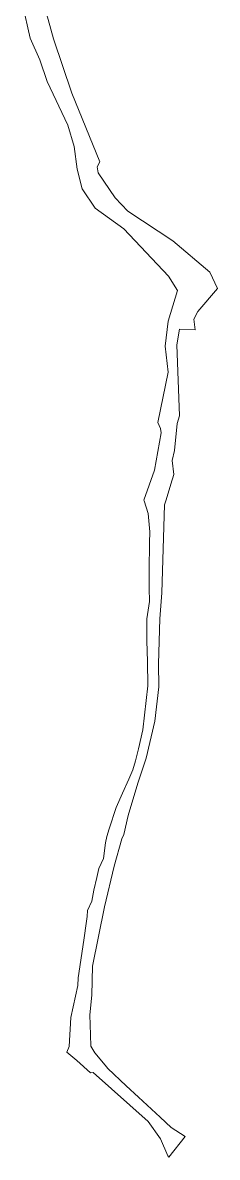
# Model space of a CAD drawing. Header units: metres. Extents: x 7511507 to 7512325, y 4697548 to 4699515.
# Drawn here: x 7511741 to 7511910, y 4697548 to 4698532 of the extents above; entities that cross this region are included whole.
import ezdxf

# ---------------------------------------------------------------- set-up
doc = ezdxf.new("R2010")
doc.units = ezdxf.units.M
doc.layers.add('Parc-Kojshi', color=251, linetype='Continuous', lineweight=0)

msp = doc.modelspace()

# ---------------------------------------------------------------- linework, layer by layer
at = {"layer": 'Parc-Kojshi', "flags": 128}
msp.add_lwpolyline([(7511759.23, 4698547.94), (7511767.75, 4698517.59), (7511783.72, 4698470.56), (7511807.89, 4698410.92), (7511805.5, 4698406.81), (7511806.59, 4698401.39), (7511821.32, 4698379.93), (7511832.16, 4698368.23), (7511871.39, 4698342.65), (7511903.47, 4698315.34), (7511909.97, 4698301.25), (7511893.02, 4698281.21), (7511889.47, 4698274.55), (7511890.8, 4698265.52), (7511877.18, 4698265.96), (7511874.66, 4698252.34), (7511877.14, 4698190.87), (7511874.97, 4698184.37), (7511872.76, 4698160.84), (7511870.85, 4698152.07), (7511872.25, 4698140.17), (7511869.7, 4698131.65), (7511865.65, 4698118.12), (7511864.22, 4698113.82), (7511861.89, 4698037.49), (7511860.01, 4698014.78), (7511858.79, 4697975.89), (7511859.12, 4697955.95), (7511855.57, 4697926.15), (7511848.26, 4697894.13), (7511840.95, 4697872.42), (7511832.64, 4697844.39), (7511828.74, 4697828), (7511827.08, 4697824.35), (7511820.25, 4697800.47), (7511811.96, 4697765.13), (7511801.6, 4697713.83), (7511800.87, 4697688.6), (7511799.29, 4697671.54), (7511799.89, 4697654.24), (7511800.26, 4697644.61), (7511803.55, 4697638.76), (7511812.53, 4697628.06), (7511815, 4697625.11), (7511830.95, 4697610.22), (7511841.5, 4697600.38), (7511860.23, 4697582.89), (7511869.84, 4697573.92), (7511881.95, 4697566.1), (7511867.86, 4697548.15), (7511866.86, 4697549.49), (7511860.76, 4697564.05), (7511849.98, 4697579.17), (7511802.09, 4697621.7), (7511799.75, 4697621.5), (7511787.91, 4697631.96), (7511779.17, 4697639.42), (7511781.46, 4697644.15), (7511782.82, 4697669.48), (7511788.82, 4697697.17), (7511789.16, 4697703.67), (7511793.94, 4697736.4), (7511796.39, 4697752.95), (7511796.99, 4697756.99), (7511797.33, 4697762.01), (7511800.88, 4697770.32), (7511802.77, 4697779.59), (7511805.3, 4697790.71), (7511807.13, 4697798.54), (7511811.07, 4697807.23), (7511812.9, 4697820.88), (7511814.02, 4697826.09), (7511815.94, 4697832.85), (7511822.09, 4697851.47), (7511827.58, 4697863.69), (7511833.06, 4697875.8), (7511836.74, 4697884.07), (7511838.82, 4697891.74), (7511841.52, 4697902.17), (7511845.17, 4697918.6), (7511846.64, 4697931.38), (7511848.12, 4697944.16), (7511849.59, 4697956.91), (7511849.23, 4697977.92), (7511848.73, 4697995.91), (7511848.86, 4698014.99), (7511851.1, 4698030.06), (7511850.83, 4698041.47), (7511850.85, 4698057.17), (7511851.07, 4698080.74), (7511851.43, 4698090.44), (7511849.79, 4698106.09), (7511846.37, 4698117.15), (7511846.27, 4698117.84), (7511855.54, 4698143.68), (7511861.16, 4698176.12), (7511860.59, 4698179.92), (7511858.36, 4698185.16), (7511867.25, 4698228.83), (7511864.54, 4698251.16), (7511867.14, 4698272.83), (7511875.38, 4698299.49), (7511867.58, 4698311.84), (7511828.67, 4698353.03), (7511803.86, 4698371.02), (7511792.59, 4698387.6), (7511788.14, 4698404.72), (7511785.65, 4698424.34), (7511780.23, 4698442.87), (7511762.25, 4698480.8), (7511755.74, 4698499.44), (7511747.51, 4698518.13), (7511740.95, 4698547.77)], dxfattribs=at)

doc.saveas('drawing.dxf')
